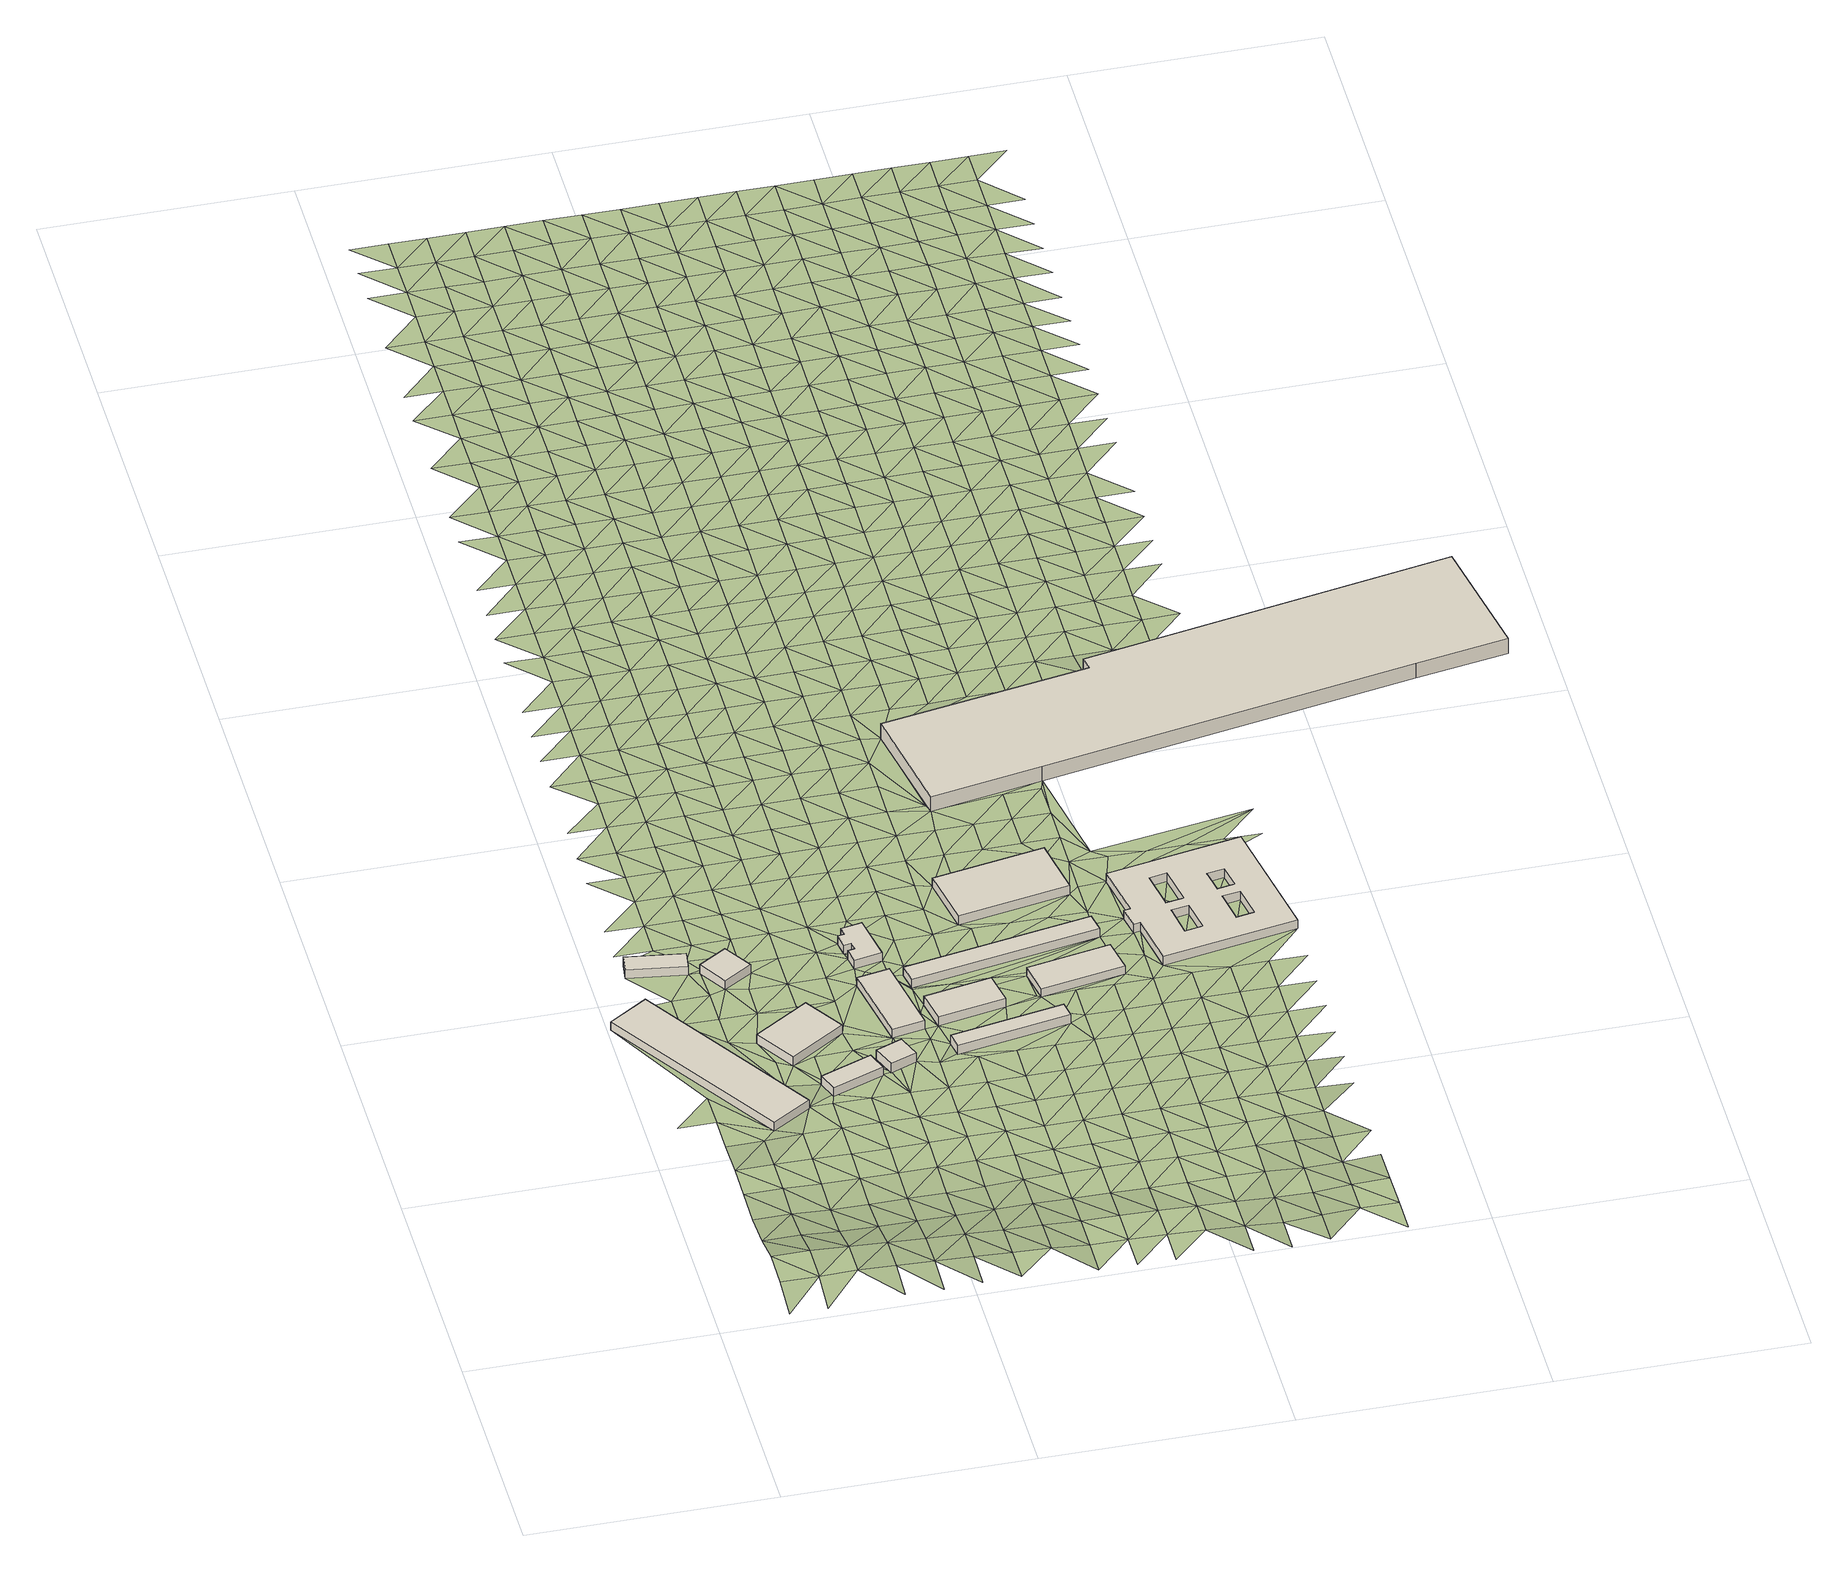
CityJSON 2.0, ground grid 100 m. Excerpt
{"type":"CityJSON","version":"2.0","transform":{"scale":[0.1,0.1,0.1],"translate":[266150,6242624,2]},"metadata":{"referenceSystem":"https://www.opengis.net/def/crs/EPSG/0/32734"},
"CityObjects":{
"building1":{"type":"Building","attributes":{"building":"industrial","building:levels":"1","footprint":{"type":"Polygon"},"plus_code":"CRX3XXX4+XVW","ground_height":4.04,"building_height":4.1,"roof_height":8.14},"geometry":[{"type":"Solid","lod":"1","boundaries":[[[[0,1,2,3]],[[1,4,5,2]],[[4,6,7,5]],[[6,0,3,7]],[[3,2,5,7]],[[6,4,1,0]]]]}]},
"building2":{"type":"Building","attributes":{"building":"industrial","building:levels":"1","footprint":{"type":"Polygon"},"plus_code":"CQXQXJX2+XFV","ground_height":3.94,"building_height":4.1,"roof_height":8.04},"geometry":[{"type":"Solid","lod":"1","boundaries":[[[[8,9,10,11]],[[9,12,13,10]],[[12,14,15,13]],[[14,8,11,15]],[[11,10,13,15]],[[14,12,9,8]]]]}]},
"building3":{"type":"Building","attributes":{"building":"industrial","building:levels":"1","footprint":{"type":"Polygon"},"plus_code":"CVX2XQXP+X9W","ground_height":4.03,"building_height":4.1,"roof_height":8.13},"geometry":[{"type":"Solid","lod":"1","boundaries":[[[[16,17,18,19]],[[17,20,21,18]],[[20,22,23,21]],[[22,16,19,23]],[[19,18,21,23]],[[22,20,17,16]]]]}]},
"building4":{"type":"Building","attributes":{"building":"industrial","building:levels":"1","footprint":{"type":"Polygon"},"plus_code":"CVXXX4X3+XGR","ground_height":4.03,"building_height":4.1,"roof_height":8.13},"geometry":[{"type":"Solid","lod":"1","boundaries":[[[[24,25,26,27]],[[25,28,29,26]],[[28,30,31,29]],[[30,24,27,31]],[[27,26,29,31]],[[30,28,25,24]]]]}]},
"building5":{"type":"Building","attributes":{"building":"industrial","building:levels":"1","footprint":{"type":"Polygon"},"plus_code":"C2XJXQXJ+XGR","ground_height":4.09,"building_height":4.1,"roof_height":8.19},"geometry":[{"type":"Solid","lod":"1","boundaries":[[[[32,33,34,35]],[[33,36,37,34]],[[36,38,39,37]],[[38,32,35,39]],[[35,34,37,39]],[[38,36,33,32]]]]}]},
"building6":{"type":"Building","attributes":{"building":"industrial","building:levels":"1","footprint":{"type":"Polygon"},"plus_code":"C3XHXPXW+XFX","ground_height":4.39,"building_height":4.1,"roof_height":8.49},"geometry":[{"type":"Solid","lod":"1","boundaries":[[[[40,41,42,43]],[[41,44,45,42]],[[44,46,47,45]],[[46,40,43,47]],[[43,42,45,47]],[[46,44,41,40]]]]}]},
"building7":{"type":"Building","attributes":{"building":"industrial","building:levels":"1","footprint":{"type":"Polygon"},"plus_code":"C3XRXWXH+XCX","ground_height":4.01,"building_height":4.1,"roof_height":8.11},"geometry":[{"type":"Solid","lod":"1","boundaries":[[[[48,49,50,51]],[[49,52,53,50]],[[52,54,55,53]],[[54,48,51,55]],[[51,50,53,55]],[[54,52,49,48]]]]}]},
"building8":{"type":"Building","attributes":{"building":"industrial","building:levels":"1","footprint":{"type":"Polygon"},"plus_code":"C3XJX7XG+XQW","ground_height":4.28,"building_height":4.1,"roof_height":8.38},"geometry":[{"type":"Solid","lod":"1","boundaries":[[[[56,57,58,59]],[[57,60,61,58]],[[60,62,63,61]],[[62,64,65,63]],[[64,66,67,65]],[[66,68,69,67]],[[68,70,71,69]],[[70,72,73,71]],[[72,74,75,73]],[[74,56,59,75]],[[59,58,61,63,65,67,69,71,73,75]],[[74,72,70,68,66,64,62,60,57,56]]]]}]},
"building9":{"type":"Building","attributes":{"building":"garage","building:levels":"1","footprint":{"type":"Polygon"},"plus_code":"C5X6X8XF+X5R","ground_height":4.21,"building_height":4.1,"roof_height":8.31},"geometry":[{"type":"Solid","lod":"1","boundaries":[[[[76,77,78,79]],[[77,80,81,78]],[[80,82,83,81]],[[82,76,79,83]],[[79,78,81,83]],[[82,80,77,76]]]]}]},
"building10":{"type":"Building","attributes":{"building":"garage","building:levels":"1","footprint":{"type":"Polygon"},"plus_code":"C5XVXCXR+X9X","ground_height":4.4,"building_height":4.1,"roof_height":8.5},"geometry":[{"type":"Solid","lod":"1","boundaries":[[[[84,85,86,87]],[[85,88,89,86]],[[88,90,91,89]],[[90,84,87,91]],[[87,86,89,91]],[[90,88,85,84]]]]}]},
"building11":{"type":"Building","attributes":{"building":"garage","building:levels":"1","footprint":{"type":"Polygon"},"plus_code":"C6X6XJXC+X8R","ground_height":4.24,"building_height":4.1,"roof_height":8.34},"geometry":[{"type":"Solid","lod":"1","boundaries":[[[[92,93,94,95]],[[93,96,97,94]],[[96,98,99,97]],[[98,92,95,99]],[[95,94,97,99]],[[98,96,93,92]]]]}]},
"building12":{"type":"Building","attributes":{"building":"garage","building:levels":"1","footprint":{"type":"Polygon"},"plus_code":"C7XFXCX4+XMX","ground_height":4.18,"building_height":4.1,"roof_height":8.28},"geometry":[{"type":"Solid","lod":"1","boundaries":[[[[100,101,102,103]],[[101,104,105,102]],[[104,106,107,105]],[[106,100,103,107]],[[103,102,105,107]],[[106,104,101,100]]]]}]},
"building13":{"type":"Building","attributes":{"building":"industrial","building:levels":"1","footprint":{"type":"Polygon"},"plus_code":"C6XMX9XW+X9W","ground_height":4.5,"building_height":4.1,"roof_height":8.6},"geometry":[{"type":"Solid","lod":"1","boundaries":[[[[108,109,110,111]],[[109,112,113,110]],[[112,114,115,113]],[[114,108,111,115]],[[111,110,113,115]],[[114,112,109,108]]]]}]},
"building14":{"type":"Building","attributes":{"address":"Western Cape Metrorail 7295 Cape Town","building":"office","building:levels":"1","footprint":{"type":"Polygon"},"plus_code":"CCXPX5XJ+X3V","ground_height":4.32,"building_height":4.1,"roof_height":8.42},"geometry":[{"type":"Solid","lod":"1","boundaries":[[[[116,117,118,119]],[[117,120,121,118]],[[120,122,123,121]],[[122,124,125,123]],[[124,126,127,125]],[[126,128,129,127]],[[128,130,131,129]],[[130,116,119,131]],[[132,133,134,135]],[[133,136,137,134]],[[136,138,139,137]],[[138,132,135,139]],[[140,141,142,143]],[[141,144,145,142]],[[144,146,147,145]],[[146,140,143,147]],[[148,149,150,151]],[[149,152,153,150]],[[152,154,155,153]],[[154,148,151,155]],[[156,157,158,159]],[[157,160,161,158]],[[160,162,163,161]],[[162,156,159,163]],[[119,118,121,123,125,127,129,131],[135,134,137,139],[143,142,145,147],[151,150,153,155],[159,158,161,163]],[[130,128,126,124,122,120,117,116],[138,136,133,132],[146,144,141,140],[154,152,149,148],[162,160,157,156]]]]}]},
"building15":{"type":"Building","attributes":{"building":"industrial","building:levels":"2","footprint":{"type":"Polygon"},"plus_code":"CGXHX7X2+XWX","ground_height":4.62,"building_height":6.9,"roof_height":11.52},"geometry":[{"type":"Solid","lod":"1","boundaries":[[[[164,165,166,167,168,169]],[[165,170,171,167,166]],[[170,172,173,171]],[[172,174,175,173]],[[174,176,177,175]],[[176,178,179,177]],[[178,180,181,179]],[[180,164,169,168,181]],[[168,167,171,173,175,177,179,181]],[[180,178,176,174,172,170,165,164]]]]}]},
"terrain1":{"type":"TINRelief","geometry":[{"type":"CompositeSurface","lod":"1","boundaries":[[[182,183,184]],[[182,184,185]],[[186,185,187]],[[187,185,184]],[[188,189,186]],[[186,187,190]],[[191,184,192]],[[189,188,193]],[[186,190,188]],[[187,184,194]],[[195,196,193]],[[194,190,187]],[[194,184,191]],[[195,193,188]],[[197,198,199]],[[200,196,201]],[[190,202,188]],[[195,203,196]],[[202,190,194]],[[200,201,198]],[[196,203,201]],[[195,188,204]],[[205,199,206]],[[204,188,202]],[[207,194,191]],[[191,208,209]],[[199,198,206]],[[203,195,210]],[[206,198,201]],[[207,191,209]],[[195,204,210]],[[202,194,211]],[[201,203,212]],[[211,204,202]],[[203,210,213]],[[207,211,194]],[[214,215,0]],[[203,213,212]],[[201,212,206]],[[209,216,207]],[[210,204,217]],[[204,211,218]],[[219,214,0]],[[220,216,209]],[[217,213,210]],[[217,204,218]],[[215,221,8]],[[215,214,222]],[[211,207,223]],[[206,212,219]],[[214,224,225]],[[216,226,207]],[[227,224,214]],[[228,229,230]],[[231,212,213]],[[218,211,223]],[[214,225,222]],[[213,217,232]],[[233,234,229]],[[214,219,227]],[[223,207,226]],[[221,215,222]],[[213,232,231]],[[235,230,236]],[[218,237,217]],[[224,227,238]],[[212,231,219]],[[224,238,25]],[[223,237,218]],[[225,224,239]],[[216,240,226]],[[216,241,242]],[[243,230,229]],[[232,217,244]],[[221,222,245]],[[222,225,17]],[[239,224,25]],[[246,247,236]],[[227,28,238]],[[243,229,234]],[[221,248,234]],[[227,219,38]],[[221,245,248]],[[216,242,240]],[[237,244,217]],[[238,28,25]],[[231,249,219]],[[17,245,222]],[[250,223,226]],[[225,239,17]],[[38,28,227]],[[231,232,251]],[[252,246,253]],[[254,219,249]],[[219,254,38]],[[255,236,230]],[[223,250,237]],[[232,244,251]],[[230,243,256]],[[250,226,240]],[[248,257,234]],[[245,257,248]],[[252,253,258]],[[257,243,234]],[[231,259,249]],[[28,38,260]],[[230,256,255]],[[17,239,261]],[[246,236,262]],[[231,251,259]],[[263,28,260]],[[240,242,264]],[[237,265,244]],[[266,239,25]],[[267,268,258]],[[237,250,269]],[[270,254,249]],[[253,246,262]],[[17,261,271]],[[262,236,255]],[[264,242,272]],[[273,256,243]],[[270,249,259]],[[237,269,265]],[[243,257,273]],[[251,244,274]],[[239,275,261]],[[260,38,276]],[[250,240,277]],[[278,28,263]],[[279,267,280]],[[240,264,281]],[[271,282,257]],[[259,251,274]],[[283,255,256]],[[284,263,260]],[[285,258,253]],[[257,282,273]],[[262,286,253]],[[274,244,265]],[[266,287,239]],[[277,269,250]],[[275,271,261]],[[279,280,288]],[[239,287,275]],[[283,256,273]],[[277,240,281]],[[270,289,254]],[[253,286,285]],[[267,258,290]],[[291,270,259]],[[264,272,292]],[[282,271,293]],[[284,260,276]],[[294,262,255]],[[265,269,295]],[[296,297,288]],[[255,283,298]],[[291,259,274]],[[263,284,278]],[[290,280,267]],[[299,273,282]],[[292,281,264]],[[290,258,285]],[[295,269,277]],[[271,275,293]],[[262,294,286]],[[298,294,255]],[[283,273,299]],[[300,296,301]],[[299,282,293]],[[270,291,302]],[[303,287,266]],[[302,289,270]],[[304,288,280]],[[305,274,265]],[[275,287,303]],[[266,278,306]],[[265,295,307]],[[285,286,308]],[[309,277,281]],[[304,280,290]],[[284,276,46]],[[281,292,310]],[[303,266,306]],[[274,305,291]],[[311,298,283]],[[312,276,289]],[[313,314,301]],[[286,294,308]],[[305,265,307]],[[312,46,276]],[[289,302,312]],[[283,299,311]],[[309,281,310]],[[48,278,284]],[[315,296,288]],[[316,293,275]],[[295,277,317]],[[318,284,46]],[[304,319,288]],[[275,303,320]],[[312,302,321]],[[278,48,306]],[[322,290,285]],[[285,308,323]],[[294,298,324]],[[293,316,299]],[[325,302,291]],[[317,307,295]],[[275,320,316]],[[315,288,319]],[[291,305,326]],[[311,327,298]],[[313,328,329]],[[317,277,309]],[[318,48,284]],[[330,301,296]],[[310,292,331]],[[322,285,323]],[[332,321,302]],[[312,321,332]],[[306,333,303]],[[334,304,290]],[[294,324,308]],[[44,318,46]],[[324,298,327]],[[291,326,325]],[[331,292,335]],[[336,311,299]],[[296,315,330]],[[306,48,333]],[[328,337,338]],[[333,320,303]],[[332,302,325]],[[304,334,319]],[[339,313,301]],[[305,307,340]],[[310,341,309]],[[334,290,322]],[[336,299,316]],[[307,317,342]],[[48,318,44]],[[323,308,343]],[[338,337,344]],[[341,310,331]],[[340,326,305]],[[313,339,328]],[[339,301,330]],[[343,308,324]],[[340,307,342]],[[316,320,345]],[[327,311,346]],[[309,347,317]],[[333,70,320]],[[311,336,348]],[[315,319,349]],[[44,350,48]],[[323,351,322]],[[325,352,332]],[[70,345,320]],[[353,344,354]],[[332,350,44]],[[319,334,355]],[[347,309,341]],[[356,336,316]],[[335,357,331]],[[311,348,346]],[[351,323,343]],[[316,345,358]],[[356,316,358]],[[328,359,337]],[[360,324,327]],[[361,325,326]],[[352,350,332]],[[342,317,362]],[[349,319,355]],[[326,340,363]],[[328,339,364]],[[333,365,70]],[[322,366,334]],[[330,315,367]],[[341,331,357]],[[48,350,368]],[[369,370,354]],[[362,317,347]],[[336,356,371]],[[324,360,343]],[[358,345,372]],[[360,327,346]],[[328,364,359]],[[366,322,351]],[[326,363,361]],[[333,373,365]],[[372,374,358]],[[375,344,337]],[[342,376,340]],[[352,325,377]],[[315,349,367]],[[371,356,378]],[[84,350,352]],[[336,371,379]],[[380,355,334]],[[339,330,381]],[[348,336,382]],[[70,365,383]],[[384,347,341]],[[376,342,362]],[[385,84,352]],[[337,359,375]],[[334,366,380]],[[369,386,387]],[[377,325,361]],[[341,357,384]],[[350,77,368]],[[354,344,388]],[[363,340,389]],[[381,364,339]],[[377,385,352]],[[343,390,351]],[[373,368,391]],[[373,383,365]],[[381,330,367]],[[343,360,392]],[[336,379,382]],[[84,77,350]],[[391,368,77]],[[346,348,393]],[[389,340,376]],[[394,379,371]],[[373,391,395]],[[396,349,355]],[[391,77,76]],[[362,347,397]],[[344,375,388]],[[386,398,399]],[[355,380,400]],[[343,392,390]],[[347,384,401]],[[76,395,391]],[[402,369,354]],[[395,93,373]],[[359,364,403]],[[404,366,351]],[[363,405,361]],[[357,406,407]],[[373,93,408]],[[348,382,393]],[[383,373,409]],[[77,84,410]],[[360,346,411]],[[362,397,376]],[[409,373,408]],[[399,398,412]],[[396,355,400]],[[405,363,389]],[[403,364,381]],[[347,401,397]],[[369,402,386]],[[366,404,380]],[[413,367,349]],[[402,354,388]],[[351,390,404]],[[414,394,383]],[[411,392,360]],[[361,415,377]],[[384,357,416]],[[414,383,409]],[[411,346,393]],[[417,379,394]],[[385,377,418]],[[76,419,395]],[[375,359,420]],[[93,395,419]],[[349,396,413]],[[359,403,421]],[[361,405,415]],[[422,381,367]],[[376,423,389]],[[424,382,379]],[[401,384,416]],[[425,412,426]],[[416,357,407]],[[376,397,427]],[[410,84,428]],[[394,414,417]],[[386,429,398]],[[400,380,430]],[[390,392,431]],[[380,404,432]],[[359,421,420]],[[409,408,433]],[[386,402,434]],[[435,388,375]],[[425,426,436]],[[422,367,413]],[[431,392,411]],[[379,417,424]],[[376,427,423]],[[418,377,415]],[[410,437,77]],[[438,393,382]],[[405,389,439]],[[403,381,440]],[[380,432,430]],[[386,434,429]],[[412,398,441]],[[409,442,414]],[[443,396,400]],[[401,444,397]],[[375,420,435]],[[416,445,401]],[[402,388,446]],[[404,390,447]],[[440,421,403]],[[407,448,449]],[[419,76,450]],[[389,423,439]],[[382,424,438]],[[440,381,422]],[[390,431,451]],[[426,412,441]],[[452,411,393]],[[442,417,414]],[[415,405,453]],[[444,427,397]],[[398,429,441]],[[409,433,442]],[[454,436,455]],[[443,400,430]],[[401,445,444]],[[446,434,402]],[[447,432,404]],[[456,413,396]],[[446,388,435]],[[390,451,447]],[[437,410,428]],[[408,457,433]],[[458,416,407]],[[418,459,385]],[[454,455,460]],[[452,393,438]],[[405,439,453]],[[461,420,421]],[[426,462,436]],[[422,413,456]],[[431,411,463]],[[424,417,464]],[[423,427,465]],[[418,415,466]],[[396,443,456]],[[421,440,467]],[[428,84,468]],[[469,430,432]],[[429,434,470]],[[416,458,445]],[[441,462,426]],[[442,464,417]],[[458,407,449]],[[465,427,444]],[[463,451,431]],[[471,472,460]],[[469,432,447]],[[421,467,461]],[[470,434,446]],[[463,411,452]],[[415,453,466]],[[473,435,420]],[[419,450,474]],[[455,436,475]],[[438,424,476]],[[440,422,477]],[[423,478,439]],[[477,422,456]],[[423,465,479]],[[462,475,436]],[[476,424,464]],[[429,480,441]],[[443,430,481]],[[482,442,433]],[[444,445,483]],[[420,461,473]],[[429,470,484]],[[469,485,430]],[[445,458,486]],[[487,446,435]],[[488,447,451]],[[489,467,440]],[[490,471,491]],[[109,464,442]],[[423,479,478]],[[451,463,492]],[[101,437,428]],[[493,460,455]],[[441,480,462]],[[443,481,456]],[[452,438,494]],[[453,439,495]],[[418,466,459]],[[429,484,480]],[[482,433,457]],[[475,496,455]],[[481,430,485]],[[438,476,497]],[[477,489,440]],[[445,486,483]],[[437,498,450]],[[419,96,93]],[[449,499,458]],[[465,444,500]],[[501,490,491]],[[487,435,473]],[[451,492,488]],[[442,482,109]],[[460,493,471]],[[502,469,447]],[[476,464,503]],[[470,446,504]],[[452,494,463]],[[455,496,493]],[[474,450,100]],[[494,438,497]],[[439,478,495]],[[499,449,505]],[[464,109,503]],[[506,461,467]],[[507,477,456]],[[500,479,465]],[[466,453,508]],[[489,509,467]],[[500,444,483]],[[428,468,101]],[[469,502,485]],[[498,437,101]],[[497,476,503]],[[504,484,470]],[[475,462,510]],[[486,458,511]],[[462,480,512]],[[502,447,488]],[[504,446,487]],[[507,456,481]],[[100,450,498]],[[461,506,473]],[[513,491,471]],[[492,463,514]],[[501,515,516]],[[467,509,506]],[[453,495,508]],[[511,458,499]],[[457,408,98]],[[475,510,496]],[[100,517,474]],[[513,471,493]],[[462,512,510]],[[494,514,463]],[[466,508,459]],[[478,479,518]],[[489,477,519]],[[483,486,520]],[[477,507,521]],[[479,500,522]],[[419,474,96]],[[498,101,100]],[[480,484,523]],[[473,524,487]],[[525,481,485]],[[482,457,526]],[[503,527,497]],[[485,502,528]],[[482,526,109]],[[484,504,529]],[[515,530,531]],[[520,486,511]],[[532,493,496]],[[533,501,491]],[[488,492,534]],[[513,535,491]],[[506,524,473]],[[479,522,518]],[[477,521,519]],[[514,536,492]],[[523,512,480]],[[481,525,507]],[[537,509,489]],[[538,494,497]],[[539,495,478]],[[483,540,500]],[[484,529,523]],[[532,496,510]],[[525,485,528]],[[541,527,503]],[[468,459,542]],[[501,533,515]],[[488,534,502]],[[504,487,543]],[[459,508,542]],[[101,468,544]],[[533,491,535]],[[545,530,546]],[[492,536,534]],[[520,540,483]],[[513,493,547]],[[511,499,548]],[[524,543,487]],[[538,497,527]],[[489,519,537]],[[478,518,539]],[[499,549,550]],[[506,509,551]],[[512,552,510]],[[522,500,553]],[[494,554,514]],[[495,555,508]],[[547,493,532]],[[468,542,544]],[[502,556,528]],[[557,529,504]],[[521,507,558]],[[96,474,517]],[[552,512,523]],[[507,525,559]],[[499,550,548]],[[540,553,500]],[[457,560,526]],[[551,524,506]],[[535,513,561]],[[515,562,530]],[[514,563,536]],[[564,520,511]],[[515,533,565]],[[556,502,534]],[[509,537,551]],[[543,557,504]],[[495,539,555]],[[494,538,554]],[[542,508,566]],[[513,547,561]],[[507,559,558]],[[100,106,517]],[[532,510,567]],[[518,522,568]],[[527,541,569]],[[534,536,563]],[[519,521,570]],[[520,564,540]],[[515,565,562]],[[553,571,522]],[[552,572,510]],[[563,514,554]],[[548,564,511]],[[546,530,573]],[[574,523,529]],[[525,528,575]],[[112,109,526]],[[503,576,541]],[[557,577,529]],[[528,556,578]],[[508,555,566]],[[544,104,101]],[[567,547,532]],[[533,535,579]],[[524,580,543]],[[581,544,542]],[[535,561,582]],[[524,551,583]],[[522,571,568]],[[521,558,570]],[[567,510,572]],[[575,559,525]],[[584,537,519]],[[538,527,585]],[[518,586,539]],[[556,534,178]],[[529,577,574]],[[573,530,562]],[[575,528,578]],[[534,563,178]],[[457,98,560]],[[579,565,533]],[[587,552,523]],[[550,588,548]],[[589,553,540]],[[579,535,582]],[[524,583,580]],[[542,566,581]],[[540,564,590]],[[557,543,591]],[[554,178,563]],[[554,538,585]],[[178,578,556]],[[585,527,569]],[[519,570,584]],[[518,568,586]],[[588,550,592]],[[561,547,593]],[[551,537,594]],[[595,558,559]],[[552,587,572]],[[553,589,571]],[[555,539,596]],[[547,567,597]],[[587,523,574]],[[540,590,589]],[[562,565,598]],[[543,580,591]],[[595,559,575]],[[541,576,569]],[[583,551,594]],[[593,582,561]],[[577,557,599]],[[581,104,544]],[[564,548,600]],[[517,106,96]],[[593,547,597]],[[598,565,579]],[[537,584,594]],[[539,586,596]],[[588,601,548]],[[526,560,112]],[[567,572,602]],[[566,555,603]],[[604,578,178]],[[571,605,568]],[[558,606,570]],[[600,590,564]],[[557,591,599]],[[595,607,558]],[[571,589,608]],[[572,587,602]],[[600,548,601]],[[609,573,562]],[[574,577,610]],[[580,583,611]],[[612,575,578]],[[562,598,613]],[[555,596,603]],[[614,597,567]],[[615,579,582]],[[568,605,586]],[[616,588,592]],[[581,566,617]],[[583,594,611]],[[582,593,618]],[[571,608,605]],[[558,607,606]],[[554,585,619]],[[574,610,587]],[[584,570,620]],[[621,585,569]],[[577,599,610]],[[602,614,567]],[[609,562,613]],[[612,578,604]],[[622,595,575]],[[588,616,601]],[[589,590,623]],[[618,615,582]],[[566,603,617]],[[590,600,624]],[[617,104,581]],[[560,98,625]],[[593,597,626]],[[598,579,627]],[[591,580,628]],[[629,569,576]],[[560,625,112]],[[580,611,630]],[[621,569,629]],[[570,606,620]],[[631,594,584]],[[632,602,587]],[[595,622,607]],[[623,608,589]],[[596,586,633]],[[614,626,597]],[[604,178,634]],[[622,575,612]],[[586,605,635]],[[590,624,623]],[[627,613,598]],[[600,601,636]],[[627,579,615]],[[632,587,610]],[[580,630,628]],[[106,104,637]],[[638,618,593]],[[599,591,639]],[[584,620,631]],[[619,585,621]],[[586,635,633]],[[601,616,636]],[[96,106,640]],[[611,594,641]],[[617,637,104]],[[602,642,614]],[[596,643,603]],[[626,638,593]],[[112,625,644]],[[645,98,96]],[[608,646,605]],[[606,607,647]],[[648,624,600]],[[591,628,639]],[[607,622,649]],[[608,623,650]],[[642,602,632]],[[625,98,645]],[[609,613,651]],[[599,652,610]],[[641,630,611]],[[106,637,640]],[[653,554,619]],[[612,604,654]],[[112,655,576]],[[641,594,631]],[[613,627,656]],[[596,633,643]],[[636,648,600]],[[655,112,644]],[[576,657,629]],[[615,618,658]],[[646,635,605]],[[617,603,659]],[[645,96,640]],[[638,660,618]],[[608,650,646]],[[607,649,647]],[[617,126,637]],[[626,614,661]],[[610,652,632]],[[634,178,662]],[[612,654,622]],[[663,620,606]],[[664,621,629]],[[623,624,665]],[[644,625,666]],[[599,639,652]],[[614,642,667]],[[651,613,656]],[[654,604,634]],[[615,658,627]],[[668,636,616]],[[655,657,576]],[[658,618,660]],[[603,643,659]],[[645,666,625]],[[648,665,624]],[[669,640,637]],[[637,126,669]],[[617,659,126]],[[626,661,638]],[[670,628,630]],[[655,644,666]],[[614,667,661]],[[630,641,671]],[[664,629,657]],[[606,647,663]],[[668,616,672]],[[673,631,620]],[[674,649,622]],[[675,619,621]],[[676,650,623]],[[633,635,677]],[[678,635,646]],[[656,627,679]],[[642,632,680]],[[636,681,648]],[[632,652,682]],[[630,671,670]],[[674,622,654]],[[645,683,666]],[[665,676,623]],[[641,631,673]],[[684,639,628]],[[657,655,685]],[[633,677,643]],[[679,627,658]],[[620,663,673]],[[675,621,664]],[[635,678,677]],[[681,636,668]],[[638,686,660]],[[680,667,642]],[[638,661,687]],[[632,682,680]],[[666,688,655]],[[689,662,178]],[[656,690,651]],[[646,650,691]],[[664,657,685]],[[647,649,692]],[[628,670,684]],[[674,693,649]],[[676,694,650]],[[655,688,685]],[[639,695,652]],[[619,675,653]],[[696,671,641]],[[697,654,634]],[[665,648,698]],[[638,687,686]],[[690,656,679]],[[648,681,699]],[[659,700,126]],[[701,658,660]],[[643,700,659]],[[641,673,696]],[[650,694,691]],[[649,693,692]],[[677,702,643]],[[653,664,685]],[[667,703,661]],[[695,682,652]],[[654,697,674]],[[704,663,647]],[[705,678,646]],[[665,698,676]],[[653,675,664]],[[639,684,695]],[[667,680,706]],[[697,634,662]],[[658,701,679]],[[701,660,686]],[[707,651,690]],[[643,702,700]],[[703,687,661]],[[671,708,670]],[[667,706,703]],[[696,709,671]],[[647,692,704]],[[646,691,705]],[[673,663,710]],[[682,711,680]],[[693,674,712]],[[677,678,713]],[[666,714,688]],[[178,715,689]],[[676,716,694]],[[688,714,685]],[[682,695,711]],[[671,709,708]],[[712,674,697]],[[717,718,719]],[[720,721,722]],[[710,696,673]],[[686,687,723]],[[670,724,684]],[[725,690,679]],[[679,701,726]],[[663,704,710]],[[678,705,713]],[[717,719,727]],[[728,706,680]],[[729,692,693]],[[702,677,730]],[[721,731,722]],[[723,687,703]],[[720,722,732]],[[690,725,707]],[[691,694,733]],[[679,726,725]],[[670,708,724]],[[729,693,712]],[[680,711,728]],[[695,684,734]],[[735,709,696]],[[697,662,736]],[[731,732,722]],[[677,713,730]],[[701,686,737]],[[692,738,704]],[[700,702,739]],[[686,723,740]],[[735,696,710]],[[700,741,126]],[[666,742,714]],[[703,706,743]],[[711,695,734]],[[705,691,744]],[[178,745,715]],[[684,724,734]],[[728,746,706]],[[736,662,689]],[[729,738,692]],[[737,726,701]],[[709,747,708]],[[712,697,748]],[[737,686,740]],[[707,725,749]],[[702,730,739]],[[706,746,743]],[[747,709,735]],[[723,703,750]],[[751,710,704]],[[752,728,711]],[[713,705,753]],[[748,697,736]],[[738,754,704]],[[708,755,724]],[[756,729,712]],[[752,711,734]],[[750,740,723]],[[725,726,757]],[[750,703,743]],[[726,737,758]],[[704,754,751]],[[708,747,755]],[[759,735,710]],[[728,760,746]],[[729,756,738]],[[730,713,761]],[[756,712,748]],[[757,749,725]],[[726,758,757]],[[728,752,760]],[[742,666,762]],[[739,741,700]],[[724,763,734]],[[764,736,689]],[[751,759,710]],[[724,755,765]],[[766,685,714]],[[743,746,767]],[[737,740,768]],[[747,735,769]],[[739,730,770]],[[148,771,152]],[[740,750,772]],[[734,763,752]],[[738,773,754]],[[724,765,763]],[[767,746,760]],[[764,689,715]],[[738,756,774]],[[775,776,777]],[[149,148,152]],[[758,737,768]],[[747,769,755]],[[778,748,736]],[[768,740,772]],[[749,757,779]],[[759,769,735]],[[776,144,777]],[[743,780,750]],[[738,774,773]],[[751,754,781]],[[767,780,743]],[[778,736,764]],[[758,782,757]],[[783,765,755]],[[756,748,784]],[[785,760,752]],[[752,763,786]],[[772,750,787]],[[768,782,758]],[[754,773,781]],[[783,755,769]],[[759,751,788]],[[784,774,756]],[[766,714,742]],[[780,787,750]],[[752,786,785]],[[784,748,778]],[[779,757,789]],[[790,767,760]],[[715,791,764]],[[763,765,792]],[[788,751,781]],[[765,783,793]],[[782,789,757]],[[767,790,780]],[[794,768,772]],[[795,769,759]],[[773,774,796]],[[787,797,772]],[[742,762,798]],[[790,760,785]],[[715,745,799]],[[715,799,791]],[[792,786,763]],[[765,793,792]],[[796,774,784]],[[768,794,782]],[[769,795,783]],[[800,778,764]],[[794,772,797]],[[779,789,801]],[[795,759,788]],[[791,802,764]],[[742,798,766]],[[803,781,773]],[[804,787,780]],[[805,785,786]],[[780,790,806]],[[800,764,802]],[[773,796,807]],[[745,791,799]],[[808,784,778]],[[805,786,792]],[[787,804,797]],[[793,783,809]],[[782,810,789]],[[780,806,804]],[[782,794,811]],[[773,807,803]],[[783,795,812]],[[813,788,781]],[[762,814,798]],[[808,778,800]],[[790,785,815]],[[796,784,816]],[[783,812,809]],[[782,811,810]],[[785,805,817]],[[801,789,818]],[[819,792,793]],[[813,781,803]],[[802,791,820]],[[815,806,790]],[[794,797,821]],[[795,788,822]],[[816,807,796]],[[797,804,823]],[[815,785,817]],[[816,784,808]],[[805,792,819]],[[802,820,800]],[[793,809,819]],[[818,789,810]],[[821,811,794]],[[822,812,795]],[[821,797,823]],[[822,788,813]],[[804,806,824]],[[825,803,807]],[[826,817,805]],[[800,827,808]],[[806,815,828]],[[807,816,829]],[[830,809,812]],[[810,811,831]],[[805,819,826]],[[820,827,800]],[[824,823,804]],[[791,832,820]],[[806,828,824]],[[831,811,821]],[[807,829,825]],[[830,812,822]],[[833,813,803]],[[817,834,815]],[[808,835,816]],[[835,808,827]],[[826,834,817]],[[836,819,809]],[[837,818,810]],[[833,803,825]],[[830,838,809]],[[810,831,839]],[[840,828,815]],[[841,821,823]],[[842,822,813]],[[829,816,843]],[[823,824,844]],[[836,826,819]],[[809,838,836]],[[834,840,815]],[[837,810,839]],[[835,843,816]],[[845,827,820]],[[841,823,844]],[[842,813,833]],[[791,846,832]],[[824,828,847]],[[831,821,848]],[[829,849,825]],[[850,830,822]],[[827,845,835]],[[840,847,828]],[[820,832,845]],[[849,829,843]],[[848,839,831]],[[830,850,838]],[[834,826,851]],[[848,821,841]],[[826,836,852]],[[850,822,842]],[[825,853,833]],[[854,844,824]],[[840,834,851]],[[847,854,824]],[[853,825,849]],[[826,852,851]],[[843,835,855]],[[835,845,856]],[[844,857,841]],[[837,839,858]],[[859,836,838]],[[833,860,842]],[[838,850,861]],[[839,848,862]],[[791,863,846]],[[847,840,864]],[[854,857,844]],[[853,860,833]],[[835,856,855]],[[859,852,836]],[[865,849,843]],[[838,861,859]],[[851,864,840]],[[858,839,862]],[[848,841,866]],[[842,867,850]],[[845,832,868]],[[849,865,853]],[[857,866,841]],[[842,860,867]],[[843,855,865]],[[854,847,869]],[[852,870,851]],[[868,856,845]],[[864,871,847]],[[872,862,848]],[[861,850,873]],[[852,859,870]],[[874,860,853]],[[854,869,857]],[[847,871,869]],[[866,872,848]],[[873,850,867]],[[875,864,851]],[[874,853,865]],[[858,862,876]],[[855,856,877]],[[875,851,870]],[[878,859,861]],[[879,861,873]],[[872,876,862]],[[880,871,864]],[[866,857,881]],[[860,882,867]],[[857,869,883]],[[860,874,884]],[[870,859,878]],[[865,855,885]],[[861,879,878]],[[875,880,864]],[[872,866,881]],[[857,883,881]],[[876,886,858]],[[860,884,882]],[[873,867,887]],[[871,888,869]],[[874,865,889]],[[870,890,875]],[[880,891,871]],[[876,872,892]],[[890,870,878]],[[867,882,887]],[[889,884,874]],[[888,883,869]],[[893,879,873]],[[871,891,888]],[[881,892,872]],[[880,875,894]],[[873,887,893]],[[875,890,895]],[[883,896,881]],[[876,897,886]],[[898,878,879]],[[882,884,899]],[[892,900,876]],[[880,894,891]],[[883,888,896]],[[875,895,894]],[[890,878,898]],[[879,893,898]],[[876,900,897]],[[901,892,881]],[[887,882,902]],[[901,881,896]],[[888,891,903]],[[890,904,895]],[[891,894,905]],[[906,900,892]],[[904,890,898]],[[896,888,903]],[[893,887,907]],[[891,905,903]],[[901,906,892]],[[895,908,894]],[[895,904,908]],[[896,909,901]],[[897,900,910]],[[893,911,898]],[[906,912,900]],[[894,913,905]],[[909,896,903]],[[904,898,911]],[[913,894,908]],[[900,912,910]],[[914,906,901]],[[903,905,915]],[[914,901,909]],[[904,916,908]],[[905,913,915]],[[912,906,917]],[[909,903,918]],[[917,906,914]],[[913,908,919]],[[915,918,903]],[[912,920,910]],[[917,921,912]],[[913,922,915]],[[914,909,923]],[[918,924,909]],[[912,921,920]],[[923,917,914]],[[923,909,924]],[[918,915,925]],[[921,917,926]],[[924,918,927]],[[926,917,923]],[[924,928,923]],[[921,929,920]],[[926,930,921]],[[921,930,929]],[[931,926,923]],[[926,932,930]],[[933,929,930]]]}]}
},
"vertices":[
[167,1935,20],[8,1834,20],[8,1834,61],[167,1935,61],[472,1106,20],[472,1106,61],[631,1207,20],[631,1207,61],
[132,2123,19],[369,2089,19],[369,2089,60],[132,2123,60],[380,2167,19],[380,2167,60],[143,2201,19],[143,2201,60],
[414,2088,18],[486,1972,18],[486,1972,61],[414,2088,61],[602,2044,18],[602,2044,61],[529,2160,18],[529,2160,61],
[751,1776,18],[527,1633,18],[527,1633,61],[751,1776,61],[631,1471,18],[631,1471,61],[855,1615,18],[855,1615,61],
[737,1256,20],[948,1335,20],[948,1335,62],[737,1256,62],[918,1414,20],[918,1414,62],[708,1335,20],[708,1335,62],
[982,1342,20],[1089,1384,20],[1089,1384,65],[982,1342,65],[1053,1477,20],[1053,1477,65],[945,1435,20],[945,1435,65],
[1033,1545,20],[1165,1568,20],[1165,1568,61],[1033,1545,61],[1106,1900,20],[1106,1900,61],[974,1877,20],[974,1877,61],
[981,2173,22],[987,2137,22],[987,2137,64],[981,2173,64],[960,2132,22],[960,2132,64],[970,2071,22],[970,2071,64],[1000,2076,22],[1000,2076,64],[1006,2043,22],[1006,2043,64],[976,2038,22],[976,2038,64],[987,1976,22],[987,1976,64],[1100,1996,22],[1100,1996,64],[1067,2188,22],[1067,2188,64],
[1194,1708,21],[1218,1574,21],[1218,1574,63],[1194,1708,63],[1493,1624,21],[1493,1624,63],[1468,1758,21],[1468,1758,63],
[1239,1457,21],[1251,1390,21],[1251,1390,65],[1239,1457,65],[1709,1471,21],[1709,1471,65],[1698,1538,21],[1698,1538,65],
[1159,1895,22],[1173,1816,22],[1173,1816,63],[1159,1895,63],[1934,1948,22],[1934,1948,63],[1919,2028,22],[1919,2028,63],
[1612,1786,22],[1637,1649,22],[1637,1649,63],[1612,1786,63],[1976,1710,22],[1976,1710,63],[1951,1847,22],[1951,1847,63],
[1386,2383,24],[1429,2139,24],[1429,2139,66],[1386,2383,66],[1882,2219,24],[1882,2219,66],[1839,2462,24],[1839,2462,66],
[2033,2262,22],[2073,2036,22],[2073,2036,64],[2033,2262,64],[2047,2032,22],[2047,2032,64],[2064,1941,22],[2064,1941,64],[2091,1946,22],[2091,1946,64],[2129,1728,22],[2129,1728,64],[2674,1824,22],[2674,1824,64],[2579,2358,22],[2579,2358,64],[2257,2210,22],[2285,2052,22],[2285,2052,64],[2257,2210,64],[2212,2040,22],[2212,2040,64],[2185,2198,22],[2185,2198,64],[2403,2172,22],[2474,2185,22],[2474,2185,64],[2403,2172,64],[2491,2089,22],[2491,2089,64],[2420,2076,22],[2420,2076,64],[2501,2040,22],[2524,1908,22],[2524,1908,64],[2501,2040,64],[2452,1895,22],[2452,1895,64],[2429,2028,22],[2429,2028,64],[2222,1991,22],[2293,2003,22],[2293,2003,64],[2222,1991,64],[2316,1873,22],[2316,1873,64],[2244,1860,22],[2244,1860,64],
[1936,2901,23],[3451,3174,23],[3451,3174,67],[3451,3174,95],[1936,2901,95],[1936,2901,67],[3825,3237,23],[3825,3237,95],[3729,3764,23],[3729,3764,95],[2234,3489,23],[2234,3489,95],[2244,3433,23],[2244,3433,95],[1400,3289,23],[1400,3289,95],[1484,2821,23],[1484,2821,95],
[271,155,78],[271,5,42],[421,155,78],[271,305,84],[271,455,40],[421,305,84],[421,610,20],[271,610,20],[421,455,40],[571,155,82],[421,5,42],[271,755,29],[571,305,77],[421,755,29],[271,900,30],[120,1205,20],[271,1205,22],[271,1355,18],[271,1055,22],[421,1055,22],[571,455,31],[421,900,30],[571,610,12],[8,1834,21],[472,1106,22],[721,305,68],[721,5,52],[721,155,76],[571,755,24],[721,455,27],[571,1055,28],[571,900,29],[271,1805,18],[271,1950,18],[871,155,69],[721,755,22],[721,610,11],[631,1207,28],[871,5,50],[369,2089,21],[421,1950,18],[871,455,25],[421,1660,21],[421,1805,18],[871,305,60],[571,1355,20],[120,2255,21],[271,2255,21],[271,2405,22],[721,1055,29],[721,900,26],[143,2201,21],[380,2167,21],[120,2405,22],[271,2555,22],[871,610,10],[571,1505,18],[571,1805,19],[1022,305,52],[1022,5,55],[1022,155,61],[421,2255,21],[871,755,21],[414,2088,21],[271,2705,22],[120,2705,22],[421,2105,21],[721,1205,29],[1022,455,24],[871,900,23],[120,2855,22],[271,2855,22],[737,1256,29],[421,2555,22],[421,2405,22],[529,2160,20],[271,3010,22],[871,1055,27],[721,1355,20],[571,1950,20],[421,2705,22],[721,1505,18],[1172,155,53],[1022,755,22],[751,1776,21],[271,3155,21],[120,3010,22],[1022,610,10],[871,1205,27],[602,2044,20],[1172,5,55],[571,2255,22],[1022,900,24],[721,1950,20],[918,1414,21],[1172,455,24],[855,1615,20],[120,3300,19],[271,3300,19],[1172,305,45],[571,2105,20],[571,2405,23],[871,1505,20],[421,3010,22],[421,2855,22],[721,1805,21],[271,3455,19],[948,1335,24],[421,3155,22],[1022,1055,25],[1322,155,47],[721,2105,21],[571,2705,22],[1172,610,14],[271,3605,19],[120,3455,19],[571,2555,23],[721,2255,23],[120,3605,19],[271,3755,19],[1022,1205,25],[871,1805,20],[421,3300,20],[1172,900,25],[871,1660,20],[1172,755,24],[571,2855,23],[1322,455,26],[1322,305,40],[721,2405,23],[982,1342,24],[271,3905,19],[120,3755,19],[421,3605,19],[871,2105,22],[1322,610,18],[1022,1505,20],[421,3455,19],[871,1950,21],[1022,1355,24],[571,3155,22],[571,3010,23],[721,2705,23],[1172,1205,23],[1172,1055,23],[721,2555,23],[271,4060,17],[120,4060,17],[421,3755,19],[1472,155,33],[1089,1384,24],[974,1877,21],[571,3300,20],[1472,5,31],[871,2255,23],[271,4205,18],[120,4205,18],[421,3905,19],[1322,900,24],[1472,305,31],[1322,755,24],[721,2855,23],[271,4350,19],[976,2038,23],[871,2555,25],[1472,455,21],[871,2405,25],[571,3605,19],[1172,1505,21],[721,3010,23],[1172,1355,26],[120,4350,19],[271,4505,17],[571,3455,19],[960,2132,23],[1622,155,33],[970,2071,23],[421,4205,17],[871,2705,23],[1322,1205,22],[1472,610,21],[1322,1055,22],[421,4060,17],[1022,1950,22],[721,3155,23],[571,3755,19],[1165,1568,21],[271,4655,15],[120,4505,17],[981,2173,23],[1006,2043,23],[1106,1900,23],[1000,2076,23],[421,4350,18],[1472,755,21],[1322,1355,26],[987,2137,23],[1022,2255,24],[721,3300,21],[571,3905,19],[1022,2405,25],[1100,1996,23],[1622,305,31],[1251,1390,26],[271,4805,14],[120,4805,14],[421,4505,17],[1472,900,22],[871,3010,23],[1172,1660,21],[871,2855,23],[1022,2555,25],[1067,2188,24],[1172,1805,22],[721,3605,19],[1622,610,21],[271,4955,14],[120,4955,14],[721,3455,19],[1622,455,21],[421,4655,15],[571,4060,18],[871,3155,23],[1472,1055,22],[1622,5,31],[1772,155,28],[1159,1895,23],[1172,1950,23],[1322,1505,23],[1022,2705,24],[271,5105,14],[721,3755,19],[1172,2105,24],[1472,1205,22],[1772,305,26],[1172,2255,25],[1472,1355,26],[1322,1805,22],[571,4350,18],[571,4205,17],[721,3905,19],[1622,900,22],[1172,2405,24],[120,5255,14],[271,5255,14],[1622,755,21],[1472,1505,24],[421,4955,14],[871,3455,20],[1022,2855,23],[871,3300,22],[1322,1950,22],[421,4805,15],[571,4505,18],[271,5410,10],[1493,1624,22],[1172,2555,24],[1622,1055,22],[721,4060,18],[421,5105,13],[1322,2105,24],[871,3605,19],[1772,610,19],[1772,455,16],[571,4655,16],[1022,3155,24],[1772,5,27],[1922,155,23],[1468,1758,22],[1022,3010,23],[1172,2705,24],[1622,1205,22],[120,5555,8],[271,5555,8],[871,3755,19],[1472,1950,22],[1922,305,20],[1709,1471,24],[271,5700,7],[721,4350,18],[421,5255,13],[1172,2855,24],[1322,2255,26],[1772,755,20],[1622,1355,26],[721,4205,17],[1698,1538,24],[1022,3300,23],[571,4805,15],[271,5855,6],[120,5700,7],[721,4505,18],[1472,1805,22],[421,5410,10],[1322,2405,25],[871,3905,19],[1772,1055,23],[1772,900,23],[571,5105,12],[1022,3605,19],[1472,2105,24],[1922,610,17],[571,4955,14],[1022,3455,20],[1922,455,16],[721,4655,16],[1172,3155,24],[871,4060,18],[120,6005,6],[271,6005,6],[1172,3010,23],[421,5700,6],[1322,2705,26],[1772,1205,23],[421,5555,8],[1322,2555,25],[1622,1660,22],[2073,155,13],[1922,755,19],[271,6155,9],[1172,3300,23],[1386,2383,25],[721,4805,15],[2073,5,13],[871,4350,17],[1022,3755,19],[1772,1355,25],[871,4205,17],[571,5410,9],[2073,305,14],[571,5255,12],[421,5855,6],[1322,2855,25],[271,6305,9],[120,6305,9],[1622,1805,22],[1922,1055,23],[1022,4060,19],[2073,455,16],[1022,3905,19],[1922,900,22],[721,5105,13],[871,4505,19],[1172,3605,19],[1622,2105,23],[1472,2555,25],[1172,3455,20],[721,4955,14],[271,6460,6],[120,6460,6],[571,5555,8],[421,6155,8],[1322,3155,24],[421,6005,6],[1322,3010,25],[1022,4205,17],[1472,2705,26],[1922,1205,23],[2073,610,15],[1472,2405,25],[1772,1505,24],[871,4655,16],[1772,1660,22],[120,6605,6],[271,6605,6],[571,5700,7],[2223,305,4],[2223,5,2],[2223,155,2],[1022,4350,16],[721,5255,13],[2073,755,17],[1484,2821,25],[1922,1355,23],[1322,3300,23],[871,4805,16],[1172,3905,19],[1172,3755,19],[1772,2105,22],[571,5855,6],[421,6460,5],[1472,2855,25],[2223,455,13],[421,6305,8],[1922,1505,24],[721,5555,9],[2073,1055,21],[1622,2555,25],[1172,4060,19],[2073,900,21],[721,5410,10],[421,6605,5],[871,5105,13],[1322,3605,19],[1839,2462,25],[871,4955,14],[1322,3455,18],[571,6155,5],[1022,4655,16],[1922,1660,22],[571,6005,6],[1022,4505,18],[1172,4205,18],[1622,2705,26],[2073,1205,21],[871,5255,13],[2373,155,10],[2223,755,15],[2223,610,16],[1022,4805,16],[2373,5,14],[721,5855,8],[1172,4350,17],[1322,3755,19],[2073,1355,22],[721,5700,8],[571,6305,5],[1022,4955,15],[2373,455,2],[2373,305,1],[871,5410,11],[2073,1505,25],[1472,3455,18],[2223,1055,19],[1322,4060,19],[1322,3905,19],[2223,900,18],[571,6605,6],[1022,5105,13],[1172,4505,18],[1472,3605,19],[571,6460,6],[871,5555,10],[721,6155,6],[2523,155,16],[2073,1660,22],[721,6005,5],[1772,2855,25],[1322,4205,19],[1772,2705,26],[1472,3755,19],[2373,755,15],[2373,610,12],[1922,2105,22],[871,5700,9],[721,6305,7],[1172,4805,17],[1772,2555,25],[1172,4655,17],[1322,4350,17],[1022,5255,13],[2223,1355,21],[1622,3455,18],[2223,1205,19],[2523,305,11],[2073,1805,22],[871,5855,9],[1172,4955,15],[2064,1941,23],[1322,4505,18],[1022,5410,11],[2223,1505,25],[1922,2255,24],[2047,2032,24],[2373,1055,18],[1472,4060,19],[2523,455,3],[1472,3905,19],[2373,900,16],[721,6605,7],[1172,5105,13],[1936,2901,26],[1622,3605,19],[1922,2405,25],[721,6460,7],[1922,2555,25],[871,6155,6],[2223,1660,23],[871,6005,6],[1022,5700,9],[1772,3455,22],[1472,4205,19],[1922,2705,26],[2523,610,1],[2033,2262,24],[1022,5555,10],[2673,155,16],[2091,1946,23],[1322,4805,17],[1322,4655,19],[2673,5,16],[1472,4350,17],[1622,3755,19],[1922,2855,26],[2523,755,11],[2373,1355,21],[2373,1205,18],[871,6305,9],[1172,5410,12],[2673,305,15],[1172,5255,13],[2073,2036,24],[1322,4955,16],[2015,2451,24],[1022,6005,7],[1022,5855,8],[2073,2405,24],[1922,3455,23],[871,6460,9],[2523,1055,16],[1622,4060,19],[1622,3905,19],[2523,900,12],[1322,5105,14],[1472,4505,18],[1772,3605,20],[2673,610,5],[2673,455,11],[2373,1660,23],[1022,6155,6],[2373,1505,23],[1172,5700,9],[1622,4205,19],[2523,1205,16],[1172,5555,10],[871,6605,9],[1472,4805,17],[1472,4655,19],[1622,4350,18],[1322,5255,14],[1772,3755,19],[2523,1355,20],[2223,2405,24],[2073,3455,24],[2673,900,5],[2293,2003,23],[2222,1991,23],[2244,1860,23],[2185,2198,24],[2212,2040,23],[2223,2105,23],[1172,5855,8],[1472,4955,16],[1022,6460,8],[1022,6305,8],[2316,1873,23],[1322,5410,13],[1772,3905,19],[2523,1505,22],[2285,2052,23],[2257,2210,24],[2673,1055,10],[1472,5105,14],[1622,4505,18],[1922,3605,20],[1172,6155,6],[1772,4060,19],[2523,1660,23],[1172,6005,7],[2674,1824,23],[2373,2405,24],[1322,5700,11],[2673,1205,10],[2244,3433,25],[1322,5555,12],[1622,4655,19],[1922,3755,19],[1022,6605,8],[1322,5855,10],[1772,4350,18],[1472,5255,14],[2673,1355,20],[1772,4205,19],[1622,4805,17],[1922,3905,19],[1172,6460,6],[1172,6305,6],[1772,4505,17],[1472,5410,13],[2673,1505,22],[2579,2358,24],[1622,5105,14],[2073,3605,19],[1622,4955,17],[2673,2555,24],[1472,5555,12],[1322,6155,7],[1772,4655,18],[2673,1660,23],[2429,2028,23],[1322,6005,8],[1922,4205,19],[1922,4060,19],[2403,2172,23],[2420,2076,23],[2474,2185,23],[2073,3755,19],[1172,6605,6],[1472,5700,11],[1922,4350,19],[1322,6305,7],[1772,4805,18],[2073,3905,19],[1622,5410,14],[1622,5255,14],[1472,5855,10],[1922,4505,16],[1322,6460,8],[1622,5555,13],[2234,3489,25],[1772,5105,15],[1772,4955,17],[1472,6155,7],[1922,4655,18],[2073,4060,19],[1472,6005,8],[2523,2405,24],[2223,3455,25],[2223,3755,19],[1322,6605,8],[2223,3605,19],[2073,4350,19],[1622,5855,12],[1772,5255,15],[1622,5700,12],[2073,4205,20],[2223,3905,19],[1922,4955,17],[1472,6460,8],[1472,6305,7],[1922,4805,19],[2073,4505,17],[2673,2405,24],[1772,5555,15],[2223,4060,20],[1772,5410,15],[1472,6605,8],[1922,5105,16],[2373,3605,21],[1622,6155,8],[2073,4655,18],[1622,6005,12],[1772,5855,14],[2223,4350,20],[1922,5255,16],[2373,3755,19],[1772,5700,14],[2223,4205,20],[2073,4805,19],[1622,6305,8],[2523,3605,22],[2223,4505,18],[1922,5410,16],[2373,3905,19],[2073,5105,17],[1622,6605,8],[2073,4955,17],[1622,6460,8],[1922,5555,15],[1772,6155,9],[2223,4655,18],[2373,4060,20],[1772,6005,15],[2523,3755,19],[2673,3605,25],[1922,5700,17],[1772,6305,8],[2373,4205,20],[2223,4805,18],[2073,5410,17],[2073,5255,17],[2373,4350,20],[1922,5855,18],[2523,4060,20],[2523,3905,19],[1922,6005,16],[1772,6605,7],[2223,5105,16],[2373,4505,18],[2223,4955,17],[1772,6460,7],[2824,3605,25],[2073,5555,15],[2523,4205,20],[1922,6155,10],[2373,4655,18],[2673,3755,21],[2073,5855,18],[2223,5255,16],[2073,5700,16],[1922,6305,8],[2373,4805,18],[2523,4350,20],[2223,5410,16],[1922,6460,8],[2673,4060,20],[2373,5105,16],[2373,4955,18],[2223,5555,16],[2073,6155,10],[2523,4655,18],[2073,6005,13],[2523,4505,19],[2673,4205,21],[1922,6605,8],[2523,4805,19],[2223,5855,15],[2673,4350,21],[2373,5255,16],[2223,5700,15],[2073,6305,9],[2523,4955,19],[2373,5555,16],[2373,5410,16],[2223,6005,15],[2073,6605,10],[2523,5105,17],[2673,4505,20],[2073,6460,10],[2223,6155,11],[2673,4805,20],[2373,5855,16],[2523,5255,17],[2373,5700,15],[2223,6305,9],[2673,4955,19],[2523,5410,16],[2373,6005,19],[2223,6605,10],[2673,5105,18],[2223,6460,10],[2523,5555,16],[2373,6155,13],[2523,5700,15],[2673,5255,18],[2373,6305,10],[2523,5855,15],[2673,5410,16],[2373,6605,10],[2373,6460,10],[2673,5555,16],[2523,6155,12],[2523,6005,15],[2673,5700,16],[2523,6305,10],[2673,5855,14],[2673,6005,12],[2523,6605,10],[2523,6460,10],[2673,6155,12],[2673,6305,11],[2673,6605,11]
]}
